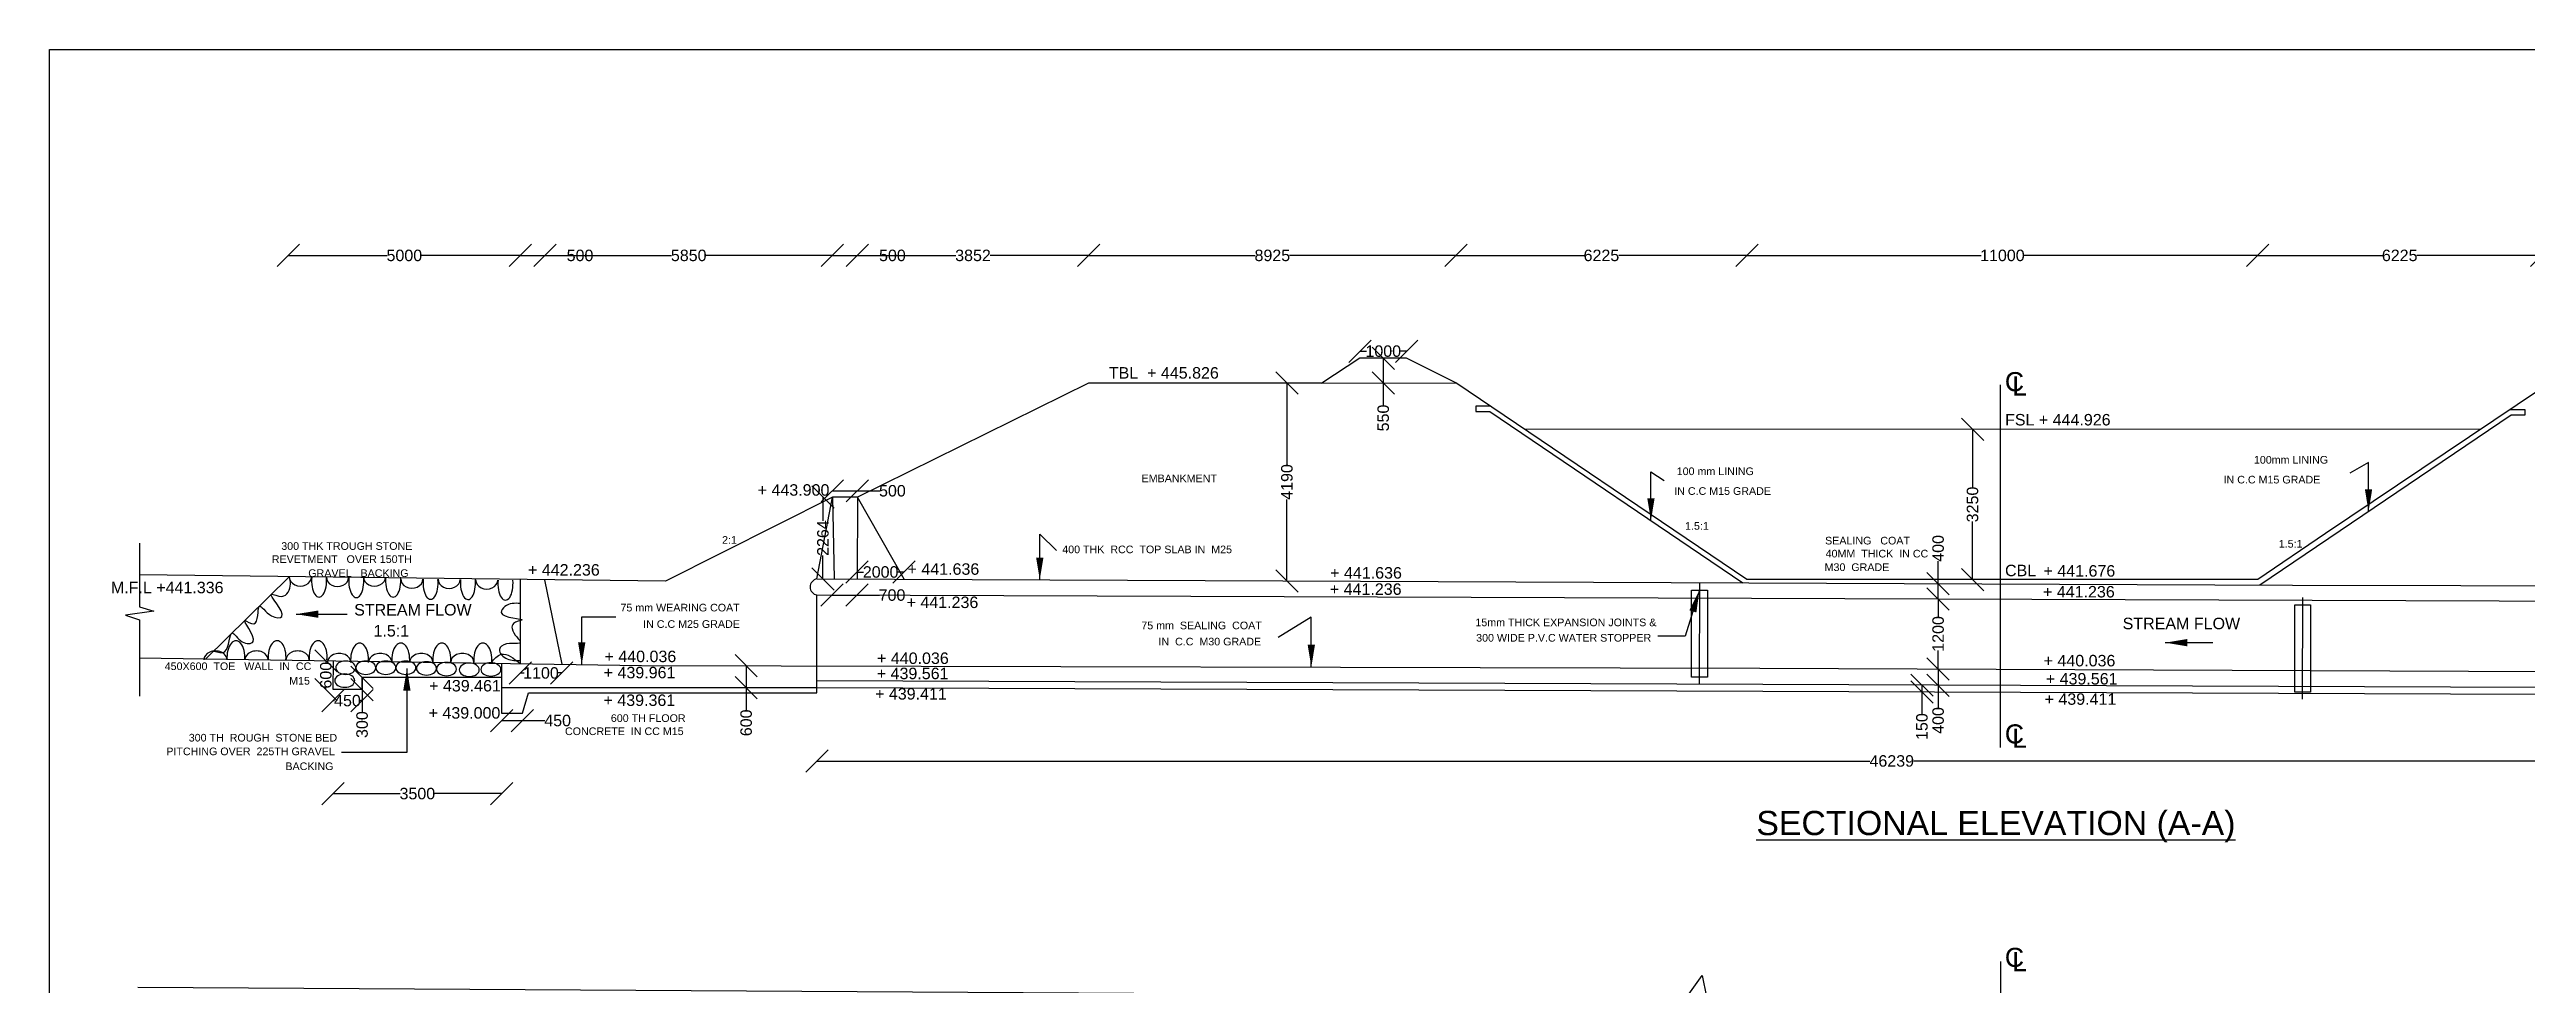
# Model space of a CAD drawing. Header units: millimetres. Extents: x 5174 to 13272, y 5393 to 9780.
# Drawn here: x 5174 to 9062, y 8314 to 9780 of the extents above; entities that cross this region are included whole.
import ezdxf

# ---------------------------------------------------------------- set-up
doc = ezdxf.new("R2010")
doc.units = ezdxf.units.MM
doc.header["$MEASUREMENT"] = 0
for name, color, linetype in [('DIMENSIONS', 7, 'Continuous'), ('DRAWING', 2, 'Continuous'), ('TEXT', 7, 'Continuous')]:
    doc.layers.add(name, color=color, linetype=linetype)
doc.styles.get("Standard").update_dxf_attribs({"font": 'arial.ttf', "height": 18})
doc.dimstyles.get("Standard").update_dxf_attribs({"dimtxt": 12, "dimasz": 35, "dimexe": 0.18, "dimexo": 0.0625, "dimgap": 0.09, "dimtad": 0, "dimdec": 0, "dimzin": 0, "dimdsep": 46, "dimtxsty": 'Standard', "dimblk": 'OBLIQUE', "dimcen": 0.09, "dimse1": 1, "dimse2": 1, "dimadec": 0, "dimazin": 0, "dimtfac": 1, "dimtdec": 0, "dimtofl": 0, "dimtmove": 0, "dimatfit": 3, "dimfxl": 1, "dimtolj": 1, "dimtzin": 0, "dimarcsym": 0})

# ---------------------------------------------------------------- blocks, each defined once
blk = doc.blocks.new('_Oblique')
at = {"color": 0, "linetype": 'ByBlock', "lineweight": -2}
blk.add_line((-0.5, -0.5), (0.5, 0.5), dxfattribs=at)
blk = doc.blocks.new('*D4')
at = {"layer": 'Defpoints', "color": 0}
for p in [(5913, 9457.3), (5549, 8953), (5913, 8948.2)]:
    blk.add_point(p, dxfattribs=at)
at = {"layer": 'DIMENSIONS', "color": 0, "lineweight": -2}
for p, q in [((5549, 9457.3), (5704, 9457.3)), ((5913, 9457.3), (5757.9, 9457.3))]:
    blk.add_line(p, q, dxfattribs=at)
at = {"layer": 'DIMENSIONS', "color": 0, "lineweight": -2, "xscale": 35, "yscale": 35, "zscale": 35, "rotation": 180}
blk.add_blockref('_Oblique', (5549, 9457.3), dxfattribs=at)
at = {"layer": 'DIMENSIONS', "color": 0, "lineweight": -2, "xscale": 35, "yscale": 35, "zscale": 35}
blk.add_blockref('_Oblique', (5913, 9457.3), dxfattribs=at)
at = {"layer": 'DIMENSIONS', "color": 0, "insert": (5731, 9457.3), "char_height": 18, "attachment_point": 5}
blk.add_mtext('\\A1;5000', dxfattribs=at)
blk = doc.blocks.new('*D5')
at = {"layer": 'Defpoints', "color": 0}
for p in [(5913, 9457.3), (5951.7, 9457.3), (5951.7, 9457)]:
    blk.add_point(p, dxfattribs=at)
at = {"layer": 'DIMENSIONS', "color": 0, "lineweight": -2}
for p, q in [((5913, 9457.3), (5951.7, 9457.3)), ((5951.7, 9457.3), (5986.7, 9457.3))]:
    blk.add_line(p, q, dxfattribs=at)
at = {"layer": 'DIMENSIONS', "color": 0, "lineweight": -2, "xscale": 35, "yscale": 35, "zscale": 35, "rotation": 180}
blk.add_blockref('_Oblique', (5913, 9457.3), dxfattribs=at)
at = {"layer": 'DIMENSIONS', "color": 0, "lineweight": -2, "xscale": 35, "yscale": 35, "zscale": 35}
blk.add_blockref('_Oblique', (5951.7, 9457.3), dxfattribs=at)
at = {"layer": 'DIMENSIONS', "color": 0, "insert": (6006.7, 9457.3), "char_height": 18, "attachment_point": 5}
blk.add_mtext('\\A1;500', dxfattribs=at)
blk = doc.blocks.new('*D6')
at = {"layer": 'Defpoints', "color": 0}
for p in [(5951.7, 9457), (6402.8, 9457.3), (6402.8, 9078.1)]:
    blk.add_point(p, dxfattribs=at)
at = {"layer": 'DIMENSIONS', "color": 0, "lineweight": -2}
for p, q in [((5951.7, 9457.3), (6150.3, 9457.3)), ((6402.8, 9457.3), (6204.2, 9457.3))]:
    blk.add_line(p, q, dxfattribs=at)
at = {"layer": 'DIMENSIONS', "color": 0, "lineweight": -2, "xscale": 35, "yscale": 35, "zscale": 35, "rotation": 180}
blk.add_blockref('_Oblique', (5951.7, 9457.3), dxfattribs=at)
at = {"layer": 'DIMENSIONS', "color": 0, "lineweight": -2, "xscale": 35, "yscale": 35, "zscale": 35}
blk.add_blockref('_Oblique', (6402.8, 9457.3), dxfattribs=at)
at = {"layer": 'DIMENSIONS', "color": 0, "insert": (6177.3, 9457.3), "char_height": 18, "attachment_point": 5}
blk.add_mtext('\\A1;5850', dxfattribs=at)
blk = doc.blocks.new('*D7')
at = {"layer": 'Defpoints', "color": 0}
for p in [(6442.1, 9457.3), (6402.8, 9078.1), (6442.1, 9078.1)]:
    blk.add_point(p, dxfattribs=at)
at = {"layer": 'DIMENSIONS', "color": 0, "lineweight": -2}
for p, q in [((6402.8, 9457.3), (6442.1, 9457.3)), ((6442.1, 9457.3), (6477.1, 9457.3))]:
    blk.add_line(p, q, dxfattribs=at)
at = {"layer": 'DIMENSIONS', "color": 0, "lineweight": -2, "xscale": 35, "yscale": 35, "zscale": 35, "rotation": 180}
blk.add_blockref('_Oblique', (6402.8, 9457.3), dxfattribs=at)
at = {"layer": 'DIMENSIONS', "color": 0, "lineweight": -2, "xscale": 35, "yscale": 35, "zscale": 35}
blk.add_blockref('_Oblique', (6442.1, 9457.3), dxfattribs=at)
at = {"layer": 'DIMENSIONS', "color": 0, "insert": (6497, 9457.3), "char_height": 18, "attachment_point": 5}
blk.add_mtext('\\A1;500', dxfattribs=at)
blk = doc.blocks.new('*D8')
at = {"layer": 'Defpoints', "color": 0}
for p in [(6805, 9457.3), (6805, 9257.2), (6442.1, 9078.1)]:
    blk.add_point(p, dxfattribs=at)
at = {"layer": 'DIMENSIONS', "color": 0, "lineweight": -2}
for p, q in [((6442.1, 9457.3), (6596.7, 9457.3)), ((6805, 9457.3), (6650.4, 9457.3))]:
    blk.add_line(p, q, dxfattribs=at)
at = {"layer": 'DIMENSIONS', "color": 0, "lineweight": -2, "xscale": 35, "yscale": 35, "zscale": 35, "rotation": 180}
blk.add_blockref('_Oblique', (6442.1, 9457.3), dxfattribs=at)
at = {"layer": 'DIMENSIONS', "color": 0, "lineweight": -2, "xscale": 35, "yscale": 35, "zscale": 35}
blk.add_blockref('_Oblique', (6805, 9457.3), dxfattribs=at)
at = {"layer": 'DIMENSIONS', "color": 0, "insert": (6623.5, 9457.3), "char_height": 18, "attachment_point": 5}
blk.add_mtext('\\A1;3852', dxfattribs=at)
blk = doc.blocks.new('*D9')
at = {"layer": 'Defpoints', "color": 0}
for p in [(7381.5, 9457.3), (6805, 9257.2), (7381.5, 9257.3)]:
    blk.add_point(p, dxfattribs=at)
at = {"layer": 'DIMENSIONS', "color": 0, "lineweight": -2}
for p, q in [((6805, 9457.3), (7066.2, 9457.3)), ((7381.5, 9457.3), (7120.3, 9457.3))]:
    blk.add_line(p, q, dxfattribs=at)
at = {"layer": 'DIMENSIONS', "color": 0, "lineweight": -2, "xscale": 35, "yscale": 35, "zscale": 35, "rotation": 180}
blk.add_blockref('_Oblique', (6805, 9457.3), dxfattribs=at)
at = {"layer": 'DIMENSIONS', "color": 0, "lineweight": -2, "xscale": 35, "yscale": 35, "zscale": 35}
blk.add_blockref('_Oblique', (7381.5, 9457.3), dxfattribs=at)
at = {"layer": 'DIMENSIONS', "color": 0, "insert": (7093.3, 9457.3), "char_height": 18, "attachment_point": 5}
blk.add_mtext('\\A1;8925', dxfattribs=at)
blk = doc.blocks.new('*D10')
at = {"layer": 'Defpoints', "color": 0}
for p in [(7230.7, 9296), (7304, 9307.1), (7304, 9296)]:
    blk.add_point(p, dxfattribs=at)
at = {"layer": 'DIMENSIONS', "color": 0, "lineweight": -2}
for p, q in [((7230.7, 9307.1), (7241.3, 9307.1)), ((7304, 9307.1), (7293.4, 9307.1))]:
    blk.add_line(p, q, dxfattribs=at)
at = {"layer": 'DIMENSIONS', "color": 0, "lineweight": -2, "xscale": 35, "yscale": 35, "zscale": 35, "rotation": 180}
blk.add_blockref('_Oblique', (7230.7, 9307.1), dxfattribs=at)
at = {"layer": 'DIMENSIONS', "color": 0, "lineweight": -2, "xscale": 35, "yscale": 35, "zscale": 35}
blk.add_blockref('_Oblique', (7304, 9307.1), dxfattribs=at)
at = {"layer": 'DIMENSIONS', "color": 0, "insert": (7267.4, 9307.1), "char_height": 18, "attachment_point": 5}
blk.add_mtext('\\A1;1000', dxfattribs=at)
blk = doc.blocks.new('*D11')
at = {"layer": 'Defpoints', "color": 0}
for p in [(7267.4, 9296), (7267.4, 9257.2), (7267.4, 9257.2)]:
    blk.add_point(p, dxfattribs=at)
at = {"layer": 'DIMENSIONS', "color": 0, "lineweight": -2}
for p, q in [((7267.4, 9296), (7267.4, 9257.2)), ((7267.4, 9257.2), (7267.4, 9222.2))]:
    blk.add_line(p, q, dxfattribs=at)
at = {"layer": 'DIMENSIONS', "color": 0, "lineweight": -2, "xscale": 35, "yscale": 35, "zscale": 35}
for p, rotation in [((7267.4, 9296), 90), ((7267.4, 9257.2), 270)]:
    blk.add_blockref('_Oblique', p, dxfattribs=dict(at, rotation=rotation))
at = {"layer": 'DIMENSIONS', "color": 0, "insert": (7267.4, 9202.3), "char_height": 18, "attachment_point": 5, "rotation": 90}
blk.add_mtext('\\A1;550', dxfattribs=at)
blk = doc.blocks.new('*D12')
at = {"layer": 'Defpoints', "color": 0}
for p in [(7117.5, 9257.2), (7116.2, 8946.7), (7116.2, 8946.7)]:
    blk.add_point(p, dxfattribs=at)
at = {"layer": 'DIMENSIONS', "color": 0, "lineweight": -2}
for p, q in [((7116.2, 9257.2), (7116.2, 9129.2)), ((7116.2, 8946.7), (7116.2, 9074.6))]:
    blk.add_line(p, q, dxfattribs=at)
at = {"layer": 'DIMENSIONS', "color": 0, "lineweight": -2, "xscale": 35, "yscale": 35, "zscale": 35}
for p, rotation in [((7116.2, 9257.2), 90), ((7116.2, 8946.7), 270)]:
    blk.add_blockref('_Oblique', p, dxfattribs=dict(at, rotation=rotation))
at = {"layer": 'DIMENSIONS', "color": 0, "insert": (7116.2, 9101.9), "char_height": 18, "attachment_point": 5, "rotation": 90}
blk.add_mtext('\\A1;4190', dxfattribs=at)
blk = doc.blocks.new('*D13')
at = {"layer": 'Defpoints', "color": 0}
for p in [(6402.8, 9078.1), (6388, 8949.7), (6402.2, 8949.7)]:
    blk.add_point(p, dxfattribs=at)
at = {"layer": 'DIMENSIONS', "color": 0, "lineweight": -2}
for p, q in [((6388, 9078.1), (6388, 9041)), ((6388, 8949.7), (6388, 8986.8))]:
    blk.add_line(p, q, dxfattribs=at)
at = {"layer": 'DIMENSIONS', "color": 0, "lineweight": -2, "xscale": 35, "yscale": 35, "zscale": 35}
for p, rotation in [((6388, 9078.1), 90), ((6388, 8949.7), 270)]:
    blk.add_blockref('_Oblique', p, dxfattribs=dict(at, rotation=rotation))
at = {"layer": 'DIMENSIONS', "color": 0, "insert": (6388, 9013.9), "char_height": 18, "attachment_point": 5, "rotation": 90}
blk.add_mtext('\\A1;2264', dxfattribs=at)
blk = doc.blocks.new('*D14')
at = {"layer": 'Defpoints', "color": 0}
for p in [(6441.5, 8949.5), (6515.4, 8960.6), (6515.4, 8949.2)]:
    blk.add_point(p, dxfattribs=at)
at = {"layer": 'DIMENSIONS', "color": 0, "lineweight": -2}
for p, q in [((6441.5, 8960.6), (6451.4, 8960.6)), ((6515.4, 8960.6), (6505.6, 8960.6))]:
    blk.add_line(p, q, dxfattribs=at)
at = {"layer": 'DIMENSIONS', "color": 0, "lineweight": -2, "xscale": 35, "yscale": 35, "zscale": 35, "rotation": 180}
blk.add_blockref('_Oblique', (6441.5, 8960.6), dxfattribs=at)
at = {"layer": 'DIMENSIONS', "color": 0, "lineweight": -2, "xscale": 35, "yscale": 35, "zscale": 35}
blk.add_blockref('_Oblique', (6515.4, 8960.6), dxfattribs=at)
at = {"layer": 'DIMENSIONS', "color": 0, "insert": (6478.5, 8960.6), "char_height": 18, "attachment_point": 5}
blk.add_mtext('\\A1;2000', dxfattribs=at)
blk = doc.blocks.new('*D15')
at = {"layer": 'Defpoints', "color": 0}
for p in [(6402.8, 9078.1), (6442.1, 9088), (6442.1, 9077.9)]:
    blk.add_point(p, dxfattribs=at)
at = {"layer": 'DIMENSIONS', "color": 0, "lineweight": -2}
for p, q in [((6402.8, 9088), (6442.1, 9088)), ((6442.1, 9088), (6477.1, 9088))]:
    blk.add_line(p, q, dxfattribs=at)
at = {"layer": 'DIMENSIONS', "color": 0, "lineweight": -2, "xscale": 35, "yscale": 35, "zscale": 35, "rotation": 180}
blk.add_blockref('_Oblique', (6402.8, 9088), dxfattribs=at)
at = {"layer": 'DIMENSIONS', "color": 0, "lineweight": -2, "xscale": 35, "yscale": 35, "zscale": 35}
blk.add_blockref('_Oblique', (6442.1, 9088), dxfattribs=at)
at = {"layer": 'DIMENSIONS', "color": 0, "insert": (6497, 9088), "char_height": 18, "attachment_point": 5}
blk.add_mtext('\\A1;500', dxfattribs=at)
blk = doc.blocks.new('*D16')
at = {"layer": 'Defpoints', "color": 0}
for p in [(6402.2, 8949.7), (6441.5, 8950.4), (6441.5, 8924.4)]:
    blk.add_point(p, dxfattribs=at)
at = {"layer": 'DIMENSIONS', "color": 0, "lineweight": -2}
for p, q in [((6402.2, 8924.4), (6441.5, 8924.4)), ((6441.5, 8924.4), (6476.5, 8924.4))]:
    blk.add_line(p, q, dxfattribs=at)
at = {"layer": 'DIMENSIONS', "color": 0, "lineweight": -2, "xscale": 35, "yscale": 35, "zscale": 35, "rotation": 180}
blk.add_blockref('_Oblique', (6402.2, 8924.4), dxfattribs=at)
at = {"layer": 'DIMENSIONS', "color": 0, "lineweight": -2, "xscale": 35, "yscale": 35, "zscale": 35}
blk.add_blockref('_Oblique', (6441.5, 8924.4), dxfattribs=at)
at = {"layer": 'DIMENSIONS', "color": 0, "insert": (6496.4, 8924.4), "char_height": 18, "attachment_point": 5}
blk.add_mtext('\\A1;700', dxfattribs=at)
blk = doc.blocks.new('*D17')
at = {"layer": 'Defpoints', "color": 0}
for p in [(5619.8, 8821.3), (5607.8, 8776.1), (5619.1, 8776.1)]:
    blk.add_point(p, dxfattribs=at)
at = {"layer": 'DIMENSIONS', "color": 0, "lineweight": -2}
for p, q in [((5607.8, 8821.3), (5607.8, 8818.7)), ((5607.8, 8776.1), (5607.8, 8778.7))]:
    blk.add_line(p, q, dxfattribs=at)
at = {"layer": 'DIMENSIONS', "color": 0, "lineweight": -2, "xscale": 35, "yscale": 35, "zscale": 35}
for p, rotation in [((5607.8, 8821.3), 90), ((5607.8, 8776.1), 270)]:
    blk.add_blockref('_Oblique', p, dxfattribs=dict(at, rotation=rotation))
at = {"layer": 'DIMENSIONS', "color": 0, "insert": (5607.8, 8798.7), "char_height": 18, "attachment_point": 5, "rotation": 90}
blk.add_mtext('\\A1;600', dxfattribs=at)
blk = doc.blocks.new('*D18')
at = {"layer": 'Defpoints', "color": 0}
for p in [(5619.1, 8776.1), (5664.4, 8776.1), (5664.4, 8758.8)]:
    blk.add_point(p, dxfattribs=at)
at = {"layer": 'DIMENSIONS', "color": 0, "lineweight": -2}
for p, q in [((5619.1, 8758.8), (5621.4, 8758.8)), ((5664.4, 8758.8), (5662, 8758.8))]:
    blk.add_line(p, q, dxfattribs=at)
at = {"layer": 'DIMENSIONS', "color": 0, "lineweight": -2, "xscale": 35, "yscale": 35, "zscale": 35, "rotation": 180}
blk.add_blockref('_Oblique', (5619.1, 8758.8), dxfattribs=at)
at = {"layer": 'DIMENSIONS', "color": 0, "lineweight": -2, "xscale": 35, "yscale": 35, "zscale": 35}
blk.add_blockref('_Oblique', (5664.4, 8758.8), dxfattribs=at)
at = {"layer": 'DIMENSIONS', "color": 0, "insert": (5641.7, 8758.8), "char_height": 18, "attachment_point": 5}
blk.add_mtext('\\A1;450', dxfattribs=at)
blk = doc.blocks.new('*D19')
at = {"layer": 'Defpoints', "color": 0}
for p in [(5664.7, 8795.2), (5664.7, 8776.1), (5664.7, 8776.1)]:
    blk.add_point(p, dxfattribs=at)
at = {"layer": 'DIMENSIONS', "color": 0, "lineweight": -2}
for p, q in [((5664.7, 8795.2), (5664.7, 8776.1)), ((5664.7, 8776.1), (5664.7, 8741.1))]:
    blk.add_line(p, q, dxfattribs=at)
at = {"layer": 'DIMENSIONS', "color": 0, "lineweight": -2, "xscale": 35, "yscale": 35, "zscale": 35}
for p, rotation in [((5664.7, 8795.2), 90), ((5664.7, 8776.1), 270)]:
    blk.add_blockref('_Oblique', p, dxfattribs=dict(at, rotation=rotation))
at = {"layer": 'DIMENSIONS', "color": 0, "insert": (5664.7, 8721.2), "char_height": 18, "attachment_point": 5, "rotation": 90}
blk.add_mtext('\\A1;300', dxfattribs=at)
blk = doc.blocks.new('*D20')
at = {"layer": 'Defpoints', "color": 0}
for p in [(5912.8, 8816.9), (5978, 8815.9), (5978, 8802.2)]:
    blk.add_point(p, dxfattribs=at)
at = {"layer": 'DIMENSIONS', "color": 0, "lineweight": -2}
for p, q in [((5912.8, 8802.2), (5919.3, 8802.2)), ((5978, 8802.2), (5971.5, 8802.2))]:
    blk.add_line(p, q, dxfattribs=at)
at = {"layer": 'DIMENSIONS', "color": 0, "lineweight": -2, "xscale": 35, "yscale": 35, "zscale": 35, "rotation": 180}
blk.add_blockref('_Oblique', (5912.8, 8802.2), dxfattribs=at)
at = {"layer": 'DIMENSIONS', "color": 0, "lineweight": -2, "xscale": 35, "yscale": 35, "zscale": 35}
blk.add_blockref('_Oblique', (5978, 8802.2), dxfattribs=at)
at = {"layer": 'DIMENSIONS', "color": 0, "insert": (5945.4, 8802.2), "char_height": 18, "attachment_point": 5}
blk.add_mtext('\\A1;1100', dxfattribs=at)
blk = doc.blocks.new('*D21')
at = {"layer": 'Defpoints', "color": 0}
for p in [(5883.6, 8739), (5916.3, 8739), (5916.3, 8727.5)]:
    blk.add_point(p, dxfattribs=at)
at = {"layer": 'DIMENSIONS', "color": 0, "lineweight": -2}
for p, q in [((5883.6, 8727.5), (5916.3, 8727.5)), ((5916.3, 8727.5), (5951.3, 8727.5))]:
    blk.add_line(p, q, dxfattribs=at)
at = {"layer": 'DIMENSIONS', "color": 0, "lineweight": -2, "xscale": 35, "yscale": 35, "zscale": 35, "rotation": 180}
blk.add_blockref('_Oblique', (5883.6, 8727.5), dxfattribs=at)
at = {"layer": 'DIMENSIONS', "color": 0, "lineweight": -2, "xscale": 35, "yscale": 35, "zscale": 35}
blk.add_blockref('_Oblique', (5916.3, 8727.5), dxfattribs=at)
at = {"layer": 'DIMENSIONS', "color": 0, "insert": (5971.6, 8727.5), "char_height": 18, "attachment_point": 5}
blk.add_mtext('\\A1;450', dxfattribs=at)
blk = doc.blocks.new('*D22')
at = {"layer": 'Defpoints', "color": 0}
for p in [(6291, 8813.6), (6267.5, 8779), (6291, 8779)]:
    blk.add_point(p, dxfattribs=at)
at = {"layer": 'DIMENSIONS', "color": 0, "lineweight": -2}
for p, q in [((6267.5, 8813.6), (6267.5, 8779)), ((6267.5, 8779), (6267.5, 8744))]:
    blk.add_line(p, q, dxfattribs=at)
at = {"layer": 'DIMENSIONS', "color": 0, "lineweight": -2, "xscale": 35, "yscale": 35, "zscale": 35}
for p, rotation in [((6267.5, 8813.6), 90), ((6267.5, 8779), 270)]:
    blk.add_blockref('_Oblique', p, dxfattribs=dict(at, rotation=rotation))
at = {"layer": 'DIMENSIONS', "color": 0, "insert": (6267.5, 8724), "char_height": 18, "attachment_point": 5, "rotation": 90}
blk.add_mtext('\\A1;600', dxfattribs=at)
blk = doc.blocks.new('*D23')
at = {"layer": 'Defpoints', "color": 0}
for p in [(8192.3, 9184.4), (8192.3, 8948.7), (8192.3, 8948.7)]:
    blk.add_point(p, dxfattribs=at)
at = {"layer": 'DIMENSIONS', "color": 0, "lineweight": -2}
for p, q in [((8192.3, 9184.4), (8192.3, 9093.5)), ((8192.3, 8948.7), (8192.3, 9039.7))]:
    blk.add_line(p, q, dxfattribs=at)
at = {"layer": 'DIMENSIONS', "color": 0, "lineweight": -2, "xscale": 35, "yscale": 35, "zscale": 35}
for p, rotation in [((8192.3, 9184.4), 90), ((8192.3, 8948.7), 270)]:
    blk.add_blockref('_Oblique', p, dxfattribs=dict(at, rotation=rotation))
at = {"layer": 'DIMENSIONS', "color": 0, "insert": (8192.3, 9066.6), "char_height": 18, "attachment_point": 5, "rotation": 90}
blk.add_mtext('\\A1;3250', dxfattribs=at)
blk = doc.blocks.new('*D24')
at = {"layer": 'Defpoints', "color": 0}
for p in [(8136.6, 8942.4), (8136.5, 8918.4), (8138.3, 8918.4)]:
    blk.add_point(p, dxfattribs=at)
at = {"layer": 'DIMENSIONS', "color": 0, "lineweight": -2}
for p, q in [((8138.3, 8942.4), (8138.3, 8977.4)), ((8138.3, 8918.4), (8138.3, 8942.4))]:
    blk.add_line(p, q, dxfattribs=at)
at = {"layer": 'DIMENSIONS', "color": 0, "lineweight": -2, "xscale": 35, "yscale": 35, "zscale": 35}
for p, rotation in [((8138.3, 8942.4), 90), ((8138.3, 8918.4), 270)]:
    blk.add_blockref('_Oblique', p, dxfattribs=dict(at, rotation=rotation))
at = {"layer": 'DIMENSIONS', "color": 0, "insert": (8138.3, 8997.7), "char_height": 18, "attachment_point": 5, "rotation": 90}
blk.add_mtext('\\A1;400', dxfattribs=at)
blk = doc.blocks.new('*D25')
at = {"layer": 'Defpoints', "color": 0}
for p in [(8138.3, 8918.4), (8137.9, 8808.6), (8138.3, 8808.6)]:
    blk.add_point(p, dxfattribs=at)
at = {"layer": 'DIMENSIONS', "color": 0, "lineweight": -2}
for p, q in [((8138.3, 8918.4), (8138.3, 8889.6)), ((8138.3, 8808.6), (8138.3, 8837.4))]:
    blk.add_line(p, q, dxfattribs=at)
at = {"layer": 'DIMENSIONS', "color": 0, "lineweight": -2, "xscale": 35, "yscale": 35, "zscale": 35}
for p, rotation in [((8138.3, 8918.4), 90), ((8138.3, 8808.6), 270)]:
    blk.add_blockref('_Oblique', p, dxfattribs=dict(at, rotation=rotation))
at = {"layer": 'DIMENSIONS', "color": 0, "insert": (8138.3, 8863.5), "char_height": 18, "attachment_point": 5, "rotation": 90}
blk.add_mtext('\\A1;1200', dxfattribs=at)
blk = doc.blocks.new('*D26')
at = {"layer": 'Defpoints', "color": 0}
for p in [(8138.3, 8808.6), (8138.2, 8783), (8138.3, 8783)]:
    blk.add_point(p, dxfattribs=at)
at = {"layer": 'DIMENSIONS', "color": 0, "lineweight": -2}
for p, q in [((8138.3, 8808.6), (8138.3, 8783)), ((8138.3, 8783), (8138.3, 8748))]:
    blk.add_line(p, q, dxfattribs=at)
at = {"layer": 'DIMENSIONS', "color": 0, "lineweight": -2, "xscale": 35, "yscale": 35, "zscale": 35}
for p, rotation in [((8138.3, 8808.6), 90), ((8138.3, 8783), 270)]:
    blk.add_blockref('_Oblique', p, dxfattribs=dict(at, rotation=rotation))
at = {"layer": 'DIMENSIONS', "color": 0, "insert": (8138.3, 8727.7), "char_height": 18, "attachment_point": 5, "rotation": 90}
blk.add_mtext('\\A1;400', dxfattribs=at)
blk = doc.blocks.new('*D27')
at = {"layer": 'Defpoints', "color": 0}
for p in [(8112.9, 8772.2), (8120.6, 8772.2), (8120.7, 8783.1)]:
    blk.add_point(p, dxfattribs=at)
at = {"layer": 'DIMENSIONS', "color": 0, "lineweight": -2}
for p, q in [((8112.9, 8783.1), (8112.9, 8772.2)), ((8112.9, 8772.2), (8112.9, 8737.2))]:
    blk.add_line(p, q, dxfattribs=at)
at = {"layer": 'DIMENSIONS', "color": 0, "lineweight": -2, "xscale": 35, "yscale": 35, "zscale": 35}
for p, rotation in [((8112.9, 8783.1), 90), ((8112.9, 8772.2), 270)]:
    blk.add_blockref('_Oblique', p, dxfattribs=dict(at, rotation=rotation))
at = {"layer": 'DIMENSIONS', "color": 0, "insert": (8112.9, 8718.1), "char_height": 18, "attachment_point": 5, "rotation": 90}
blk.add_mtext('\\A1;150', dxfattribs=at)
blk = doc.blocks.new('*D28')
at = {"layer": 'Defpoints', "color": 0}
for p in [(7838.1, 9457.3), (7381.5, 9257.3), (7838.1, 8948.7)]:
    blk.add_point(p, dxfattribs=at)
at = {"layer": 'DIMENSIONS', "color": 0, "lineweight": -2}
for p, q in [((7381.5, 9457.3), (7582.7, 9457.3)), ((7838.1, 9457.3), (7636.9, 9457.3))]:
    blk.add_line(p, q, dxfattribs=at)
at = {"layer": 'DIMENSIONS', "color": 0, "lineweight": -2, "xscale": 35, "yscale": 35, "zscale": 35, "rotation": 180}
blk.add_blockref('_Oblique', (7381.5, 9457.3), dxfattribs=at)
at = {"layer": 'DIMENSIONS', "color": 0, "lineweight": -2, "xscale": 35, "yscale": 35, "zscale": 35}
blk.add_blockref('_Oblique', (7838.1, 9457.3), dxfattribs=at)
at = {"layer": 'DIMENSIONS', "color": 0, "insert": (7609.8, 9457.3), "char_height": 18, "attachment_point": 5}
blk.add_mtext('\\A1;6225', dxfattribs=at)
blk = doc.blocks.new('*D29')
at = {"layer": 'Defpoints', "color": 0}
for p in [(7838.1, 9457.3), (8640, 9457.3), (8640, 8948.7)]:
    blk.add_point(p, dxfattribs=at)
at = {"layer": 'DIMENSIONS', "color": 0, "lineweight": -2}
for p, q in [((7838.1, 9457.3), (8206, 9457.3)), ((8640, 9457.3), (8272.1, 9457.3))]:
    blk.add_line(p, q, dxfattribs=at)
at = {"layer": 'DIMENSIONS', "color": 0, "lineweight": -2, "xscale": 35, "yscale": 35, "zscale": 35, "rotation": 180}
blk.add_blockref('_Oblique', (7838.1, 9457.3), dxfattribs=at)
at = {"layer": 'DIMENSIONS', "color": 0, "lineweight": -2, "xscale": 35, "yscale": 35, "zscale": 35}
blk.add_blockref('_Oblique', (8640, 9457.3), dxfattribs=at)
at = {"layer": 'DIMENSIONS', "color": 0, "insert": (8239.1, 9457.3), "char_height": 18, "attachment_point": 5}
blk.add_mtext('\\A1;11000', dxfattribs=at)
blk = doc.blocks.new('*D30')
at = {"layer": 'Defpoints', "color": 0}
for p in [(9085.4, 9457.3), (9085.4, 9248.4), (8640, 8948.7)]:
    blk.add_point(p, dxfattribs=at)
at = {"layer": 'DIMENSIONS', "color": 0, "lineweight": -2}
for p, q in [((8640, 9457.3), (8835.6, 9457.3)), ((9085.4, 9457.3), (8889.8, 9457.3))]:
    blk.add_line(p, q, dxfattribs=at)
at = {"layer": 'DIMENSIONS', "color": 0, "lineweight": -2, "xscale": 35, "yscale": 35, "zscale": 35, "rotation": 180}
blk.add_blockref('_Oblique', (8640, 9457.3), dxfattribs=at)
at = {"layer": 'DIMENSIONS', "color": 0, "lineweight": -2, "xscale": 35, "yscale": 35, "zscale": 35}
blk.add_blockref('_Oblique', (9085.4, 9457.3), dxfattribs=at)
at = {"layer": 'DIMENSIONS', "color": 0, "insert": (8862.7, 9457.3), "char_height": 18, "attachment_point": 5}
blk.add_mtext('\\A1;6225', dxfattribs=at)
blk = doc.blocks.new('*D57')
at = {"layer": 'Defpoints', "color": 0}
for p in [(5883.6, 8795.2), (5619.1, 8776.1), (5883.6, 8612.9)]:
    blk.add_point(p, dxfattribs=at)
at = {"layer": 'DIMENSIONS', "color": 0, "lineweight": -2}
for p, q in [((5619.1, 8612.9), (5724.4, 8612.9)), ((5883.6, 8612.9), (5778.3, 8612.9))]:
    blk.add_line(p, q, dxfattribs=at)
at = {"layer": 'DIMENSIONS', "color": 0, "lineweight": -2, "xscale": 35, "yscale": 35, "zscale": 35, "rotation": 180}
blk.add_blockref('_Oblique', (5619.1, 8612.9), dxfattribs=at)
at = {"layer": 'DIMENSIONS', "color": 0, "lineweight": -2, "xscale": 35, "yscale": 35, "zscale": 35}
blk.add_blockref('_Oblique', (5883.6, 8612.9), dxfattribs=at)
at = {"layer": 'DIMENSIONS', "color": 0, "insert": (5751.4, 8612.9), "char_height": 18, "attachment_point": 5}
blk.add_mtext('\\A1;3500', dxfattribs=at)
blk = doc.blocks.new('*D58')
at = {"layer": 'Defpoints', "color": 0}
for p in [(6378.6, 8771.2), (9752.4, 8732.5), (9752.4, 8664.1)]:
    blk.add_point(p, dxfattribs=at)
at = {"layer": 'DIMENSIONS', "color": 0, "lineweight": -2}
for p, q in [((6378.6, 8664.1), (8031.2, 8664.1)), ((9752.4, 8664.1), (8099.9, 8664.1))]:
    blk.add_line(p, q, dxfattribs=at)
at = {"layer": 'DIMENSIONS', "color": 0, "lineweight": -2, "xscale": 35, "yscale": 35, "zscale": 35, "rotation": 180}
blk.add_blockref('_Oblique', (6378.6, 8664.1), dxfattribs=at)
at = {"layer": 'DIMENSIONS', "color": 0, "lineweight": -2, "xscale": 35, "yscale": 35, "zscale": 35}
blk.add_blockref('_Oblique', (9752.4, 8664.1), dxfattribs=at)
at = {"layer": 'DIMENSIONS', "color": 0, "insert": (8065.5, 8664.1), "char_height": 18, "attachment_point": 5}
blk.add_mtext('\\A1;46239', dxfattribs=at)

msp = doc.modelspace()

# ---------------------------------------------------------------- linework, layer by layer
at = {"layer": 'DIMENSIONS', "color": 0, "extrusion": (0, 0, -1)}
for centre in [(5637.5, 8790.2), (5638.9, 8810.5), (5670.5, 8810.5), (5702, 8810.5), (5733.4, 8810.5), (5765.7, 8809.5), (5797.2, 8808.4), (5832.9, 8807.2), (5866.8, 8807.8)]:
    msp.add_ellipse(centre, major_axis=(-15.7, 0), ratio=0.667035, dxfattribs=at)
at = {"layer": 'DIMENSIONS', "color": 0}
for points in [[(5432, 8836.7), (5449.3, 8836), (5460.7, 8865), (5476.7, 8851.1), (5493.8, 8851.6), (5480.9, 8884.8), (5494.6, 8879.3), (5503.3, 8906.8), (5522.6, 8891.7), (5538.9, 8891.1), (5522.6, 8925.9), (5538.9, 8922.4), (5552.2, 8941.4), (5550.4, 8953.2)], [(5912.9, 8911.3), (5888.7, 8906.3), (5883.2, 8897.3), (5915.6, 8885.2), (5902.3, 8879.7), (5900.1, 8871.9), (5912.8, 8850), (5883.5, 8844.5), (5880.4, 8839), (5892.5, 8824.5), (5912.8, 8821.7)], [(5866.8, 8818.3), (5883, 8831.5), (5912.8, 8816.9)]]:
    msp.add_spline(points, degree=3, dxfattribs=at)
at = {"layer": 'DRAWING', "color": 0}
for points in [[(13201.6, 5393.5), (5174.1, 5393.5), (5174.1, 9780.4), (13201.6, 9780.4)], [(7751.3, 8932.3), (7776.1, 8932.3), (7776.1, 8795.5), (7751.3, 8795.5)], [(8698.1, 8908.9), (8722.9, 8908.9), (8722.9, 8772), (8698.1, 8772)]]:
    msp.add_lwpolyline(points, close=True, dxfattribs=at)
for points in [[(9300.7, 9248.4), (9241.4, 9288.9), (9167.3, 9288.9), (9085.4, 9248.4), (8746.3, 9021.2), (8640, 8948.7), (7838.1, 8948.7), (7381.5, 9257.3), (7304, 9296), (7230.7, 9296), (7171.2, 9257.2), (6805, 9257.2), (6442.1, 9078.1), (6402.8, 9078.1), (6140.8, 8946.3), (5315.3, 8956)], [(7171.2, 9257.2), (7381.5, 9257.3)], [(8235.4, 9254.1), (8235.4, 8685.2)], [(5315.3, 8825.8), (6103.2, 8814), (7858.6, 8809.7), (9959.5, 8800.8), (10170.3, 8800.7), (10303.9, 9010.7), (10370, 9010.7), (10391.2, 8989.3), (10956.7, 8989.3), (11106.5, 9221.5), (11819.1, 9221.5), (11819.1, 9140.3)], [(7435.5, 9220.8), (7412.8, 9220.8), (7412.8, 9212.7), (7434.9, 9212.7), (7831.5, 8943.7)], [(9036.4, 9215.6), (9059.2, 9215.6), (9059.2, 9206.8), (9037.8, 9206.8), (8643.1, 8940.2)], [(8989.3, 9184), (7488.7, 9184.8)], [(6378.6, 8949.8), (6402.8, 9078.1)], [(6402.8, 9078.1), (6405.5, 8949.7)], [(6442.1, 9078.1), (6441.5, 8949.5)], [(6515.4, 8949.2), (6442.1, 9078.1)], [(5315.3, 9006), (5315.3, 8906), (5338, 8899), (5293.4, 8892.7), (5315.3, 8885.6), (5315.3, 8766)], [(5419.4, 8824.3), (5550.4, 8953.2)], [(5912.9, 8948.9), (5912.8, 8816.9)], [(5951.1, 8948.5), (5978, 8815.9)], [(6378.6, 8949.8), (8694.5, 8940), (9752, 8937.8)], [(7763.6, 8943.9), (7763, 8784.5)], [(5883.6, 8817.3), (5883.6, 8739), (5916.3, 8739), (5926.1, 8771.2), (6378.6, 8771.2), (6378.6, 8924.7), (9752.4, 8912.7), (9752.4, 8732.5), (10399.7, 8732.5), (10399.7, 8795.4), (9752.4, 8795.4)], [(8710.4, 8920.5), (8709.8, 8761.1)], [(5883.6, 8795.2), (5664.4, 8795.2), (5664.4, 8776.1), (5619.1, 8776.1), (5619.8, 8821.3)], [(9752.4, 8776.7), (6378.6, 8790)], [(6378.6, 8779), (5883.6, 8779)], [(9752.4, 8765.7), (6378.6, 8779)], [(5312.9, 8309), (7744.2, 8294.7), (7768.1, 8327.6), (7781.5, 8260.8), (7804.5, 8294.3), (11059.7, 8285.1)], [(8236, 8349.5), (8236, 6949.8)]]:
    msp.add_lwpolyline(points, dxfattribs=at)
msp.add_arc((6380.5, 8937.2), 12.7, 98.7012, 261.3952, dxfattribs=at)
for centre, major_axis, ratio, start_param, end_param in [((5567.8, 8953), (-17.4, 0.2), 0.823813, 0, 3.141593), ((5597.2, 8947.1), (0, -25.9), 0.458333, 4.490906, 8.064665), ((5626.2, 8952.3), (-17.4, 0.2), 0.823813, 0, 3.141593), ((5655.6, 8946.4), (0, -25.9), 0.458333, 4.490906, 8.064665), ((5684.1, 8953), (-17.4, 0.2), 0.823813, 0, 3.141593), ((5713.5, 8947.1), (0, -25.9), 0.458333, 4.490906, 8.064665), ((5742.8, 8949.6), (-17.4, 0.2), 0.823813, 0, 3.141593), ((5772.2, 8943.7), (0, -25.9), 0.458333, 4.490906, 8.064665), ((5801.4, 8949.2), (-17.4, 0.2), 0.823813, 0, 3.141593), ((5830.8, 8943.4), (0, -25.9), 0.458333, 4.490906, 8.064665), ((5860.3, 8948.3), (-17.4, 0.2), 0.823813, 0, 3.141593), ((5889.7, 8942.4), (0, -25.9), 0.458333, 4.490906, 8.064665), ((5434.5, 8822.8), (-18.2, -0.3), 0.767163, 3.113627, 6.264449), ((5466.7, 8826.8), (0.1, 26.1), 0.542399, 4.557367, 8.012408), ((5498.9, 8822.8), (-18.2, -0.3), 0.767163, 3.113627, 6.264449), ((5531.2, 8826.8), (0.1, 26.1), 0.542399, 4.557367, 8.012408), ((5563.4, 8822.8), (-18.2, -0.3), 0.767163, 3.113627, 6.264449), ((5595.6, 8826.8), (0.1, 26.1), 0.542399, 4.557367, 8.012408), ((5628.6, 8819), (-18.2, -0.3), 0.767163, 3.113627, 6.264449), ((5660.8, 8823), (0.1, 26.1), 0.542399, 4.557367, 8.012408), ((5693, 8819), (-18.2, -0.3), 0.767163, 3.113627, 6.264449), ((5725.3, 8823), (0.1, 26.1), 0.542399, 4.557367, 8.012408), ((5757.5, 8819), (-18.2, -0.3), 0.767163, 3.113627, 6.264449), ((5789.7, 8823), (0.1, 26.1), 0.542399, 4.557367, 8.012408), ((5821.9, 8819), (-18.2, -0.3), 0.767163, 3.113627, 6.264449), ((5854.1, 8823), (0.1, 26.1), 0.542399, 4.557367, 8.012408)]:
    msp.add_ellipse(centre, major_axis=major_axis, ratio=ratio, start_param=start_param, end_param=end_param, dxfattribs=at)

# ---------------------------------------------------------------- texts
at = {"layer": 'DIMENSIONS', "color": 0}
for s, p in [('C', (8242.9, 9244.3)), ('L', (8254.5, 9237.5)), ('C', (8242.9, 8691.6)), ('L', (8254.5, 8684.8)), ('C', (8242.9, 8341)), ('L', (8254.5, 8334.2))]:
    msp.add_text(s, height=30, dxfattribs=at).set_placement(p)
at = {"layer": 'TEXT', "color": 0}
for s, height, p in [('TBL  + 445.826', 18, (6836.7, 9264.1)), ('FSL + 444.926', 18, (8243.3, 9190.6)), ('100mm LINING', 12, (8633.9, 9130.7)), ('+ 443.900', 18, (6285.6, 9080.4)), ('EMBANKMENT', 12, (6888.1, 9101.6)), ('100 mm LINING', 12, (7728, 9112.7)), ('IN C.C M15 GRADE', 12, (8586.3, 9099.6)), ('IN C.C M15 GRADE', 12, (7724.1, 9081.7)), ('1.5:1', 12, (7741.1, 9027)), (' REVETMENT   OVER 150TH', 12, (5518.3, 8974.8)), ('300 THK TROUGH STONE', 12, (5537.8, 8995.4)), ('2:1', 12, (6229.7, 9005)), ('400 THK  RCC  TOP SLAB IN  M25', 12, (6763.6, 8990.1)), ('SEALING   COAT', 12, (7960.9, 9003.9)), ('40MM  THICK  IN CC', 12, (7961.7, 8983.5)), ('1.5:1', 12, (8672.9, 8998.9)), ('M.F.L +441.336', 18, (5270.4, 8927.3)), ('GRAVEL   BACKING', 12, (5580.2, 8952.9)), ('+ 442.236', 18, (5925.1, 8955)), ('+ 441.636', 18, (6520.8, 8956.3)), ('+ 441.236', 18, (7183.6, 8924.8)), ('+ 441.636', 18, (7184.1, 8950.3)), ('M30  GRADE', 12, (7960.1, 8962.2)), ('CBL', 18, (8243.3, 8954.1)), ('+ 441.676', 18, (8303.7, 8953.4)), ('STREAM FLOW', 18, (5652.2, 8892.4)), ('75 mm WEARING COAT', 12, (6070.2, 8898.8)), ('+ 441.236', 18, (6519.3, 8904.1)), ('+ 441.236', 18, (8302.9, 8920.7)), ('1.5:1', 18, (5682.6, 8859.4)), ('IN C.C M25 GRADE', 12, (6105.8, 8873)), ('75 mm  SEALING  COAT ', 12, (6887.7, 8870.8)), ('15mm THICK EXPANSION JOINTS &', 12, (7412, 8875.6)), ('STREAM FLOW', 18, (8427.9, 8870.9)), ('+ 440.036', 18, (6045.2, 8819.2)), ('+ 440.036', 18, (6472.9, 8816.4)), ('IN  C.C  M30 GRADE', 12, (6914.6, 8845.5)), ('300 WIDE P.V.C WATER STOPPER', 12, (7413.2, 8851.4)), ('+ 440.036', 18, (8303.9, 8812.6)), ('450X600  TOE   WALL  IN  CC', 12, (5354.9, 8806.8)), ('M15', 12, (5550.2, 8784)), ('+ 439.461', 18, (5769.9, 8773.2)), ('+ 439.961', 18, (6043.9, 8793.9)), ('+ 439.561', 18, (6472.5, 8792.5)), ('+ 439.561', 18, (8307.3, 8784.1)), ('+ 439.000', 18, (5769.1, 8730.6)), ('+ 439.361', 18, (6043.6, 8750.5)), ('+ 439.411', 18, (6469.8, 8760.5)), ('+ 439.411', 18, (8305.4, 8752.3)), ('CONCRETE  IN CC M15 ', 12, (5983.1, 8704.8)), ('600 TH FLOOR', 12, (6055.1, 8725.4)), ('PITCHING OVER  225TH GRAVEL', 12, (5357.4, 8673.2)), ('300 TH  ROUGH  STONE BED', 12, (5392.6, 8694.7)), ('BACKING', 12, (5544.3, 8649.9)), ('%%USECTIONAL ELEVATION (A-A)', 38, (7852.9, 8547.8))]:
    msp.add_text(s, height=height, dxfattribs=at).set_placement(p)

# ---------------------------------------------------------------- dimensions: what is measured, and where the dimension line sits
at = {"layer": 'DIMENSIONS', "color": 0}
for base, p1, p2, text, picture, middle in [((5913, 9457.3), (5549, 8953), (5913, 8948.2), '5000', '*D4', (5731, 9457.3)), ((5951.7, 9457.3), (5913, 9457.3), (5951.7, 9457), '500', '*D5', (6006.7, 9457.3)), ((6402.8, 9457.3), (5951.7, 9457), (6402.8, 9078.1), '5850', '*D6', (6177.3, 9457.3)), ((6442.1, 9457.3), (6402.8, 9078.1), (6442.1, 9078.1), '500', '*D7', (6497, 9457.3)), ((6805, 9457.3), (6442.1, 9078.1), (6805, 9257.2), '3852', '*D8', (6623.5, 9457.3)), ((7381.5, 9457.3), (6805, 9257.2), (7381.5, 9257.3), '8925', '*D9', (7093.3, 9457.3)), ((7838.1, 9457.3), (7381.5, 9257.3), (7838.1, 8948.7), '6225', '*D28', (7609.8, 9457.3)), ((8640, 9457.3), (7838.1, 9457.3), (8640, 8948.7), '11000', '*D29', (8239.1, 9457.3)), ((9085.4, 9457.3), (8640, 8948.7), (9085.4, 9248.4), '6225', '*D30', (8862.7, 9457.3)), ((7304, 9307.1), (7230.7, 9296), (7304, 9296), '1000', '*D10', (7267.4, 9307.1)), ((6442.1, 9088), (6402.8, 9078.1), (6442.1, 9077.9), '500', '*D15', (6497, 9088)), ((6441.5, 8924.4), (6402.2, 8949.7), (6441.5, 8950.4), '700', '*D16', (6496.4, 8924.4)), ((6515.4, 8960.6), (6441.5, 8949.5), (6515.4, 8949.2), '2000', '*D14', (6478.5, 8960.6)), ((5883.6, 8612.9), (5619.1, 8776.1), (5883.6, 8795.2), '3500', '*D57', (5751.4, 8612.9)), ((5978, 8802.2), (5912.8, 8816.9), (5978, 8815.9), '1100', '*D20', (5945.4, 8802.2)), ((5664.4, 8758.8), (5619.1, 8776.1), (5664.4, 8776.1), '450', '*D18', (5641.7, 8758.8)), ((9752.4, 8664.1), (6378.6, 8771.2), (9752.4, 8732.5), '46239', '*D58', (8065.5, 8664.1)), ((5916.3, 8727.5), (5883.6, 8739), (5916.3, 8739), '450', '*D21', (5971.6, 8727.5))]:
    dim = msp.add_linear_dim(base=base, p1=p1, p2=p2, text=text, dimstyle='Standard', dxfattribs=at)
    dim.commit()
    dim.dimension.update_dxf_attribs({"geometry": picture, "text_midpoint": middle})
for base, p1, p2, text, picture, middle in [((7267.4, 9257.2), (7267.4, 9296), (7267.4, 9257.2), '550', '*D11', (7267.4, 9202.3)), ((7116.2, 8946.7), (7117.5, 9257.2), (7116.2, 8946.7), '4190', '*D12', (7116.2, 9101.9)), ((8192.3, 8948.7), (8192.3, 9184.4), (8192.3, 8948.7), '3250', '*D23', (8192.3, 9066.6)), ((6388, 8949.7), (6402.8, 9078.1), (6402.2, 8949.7), '2264', '*D13', (6388, 9013.9)), ((8138.3, 8808.6), (8138.3, 8918.4), (8137.9, 8808.6), '1200', '*D25', (8138.3, 8863.5)), ((5607.8, 8776.1), (5619.8, 8821.3), (5619.1, 8776.1), '600', '*D17', (5607.8, 8798.7)), ((6267.5, 8779), (6291, 8813.6), (6291, 8779), '600', '*D22', (6267.5, 8724)), ((8138.3, 8783), (8138.3, 8808.6), (8138.2, 8783), '400', '*D26', (8138.3, 8727.7)), ((5664.7, 8776.1), (5664.7, 8795.2), (5664.7, 8776.1), '300', '*D19', (5664.7, 8721.2)), ((8112.9, 8772.2), (8120.7, 8783.1), (8120.6, 8772.2), '150', '*D27', (8112.9, 8718.1))]:
    dim = msp.add_linear_dim(base=base, p1=p1, p2=p2, angle=90, text=text, dimstyle='Standard', dxfattribs=at)
    dim.commit()
    dim.dimension.update_dxf_attribs({"geometry": picture, "text_midpoint": middle})
dim = msp.add_linear_dim(base=(8138.3, 8918.4), p1=(8136.6, 8942.4), p2=(8136.5, 8918.4), angle=90, text='400', dimstyle='Standard', dxfattribs=at)
dim.commit()
dim.dimension.update_dxf_attribs({"geometry": '*D24', "text_midpoint": (8138.3, 8997.7), "dimtype": 160})

# ---------------------------------------------------------------- leaders
for points in [[(7687.6, 9041.3), (7687.4, 9117.6), (7708.4, 9104.2)], [(8813.8, 9055.5), (8813.8, 9132.7), (8784.6, 9115.6)], [(6728.3, 8948.3), (6728.3, 9020.1), (6754.7, 8994.6)], [(7763.7, 8932.3), (7741.4, 8860.2), (7698.6, 8860.2)], [(5561, 8894.5), (5641.3, 8894.5)], [(6009.4, 8815.4), (6009.4, 8890.2), (6062.9, 8890.2)], [(7154.5, 8811.5), (7154.5, 8889.9), (7102.7, 8857.7)], [(8494.6, 8849.8), (8569.3, 8849.8)], [(5735, 8809.4), (5735, 8677.5), (5632.4, 8677.5)]]:
    msp.add_leader(points, dimstyle='Standard', override={"dimgap": 0.09, "dimtad": 0}, dxfattribs=at)

doc.saveas('drawing.dxf')
